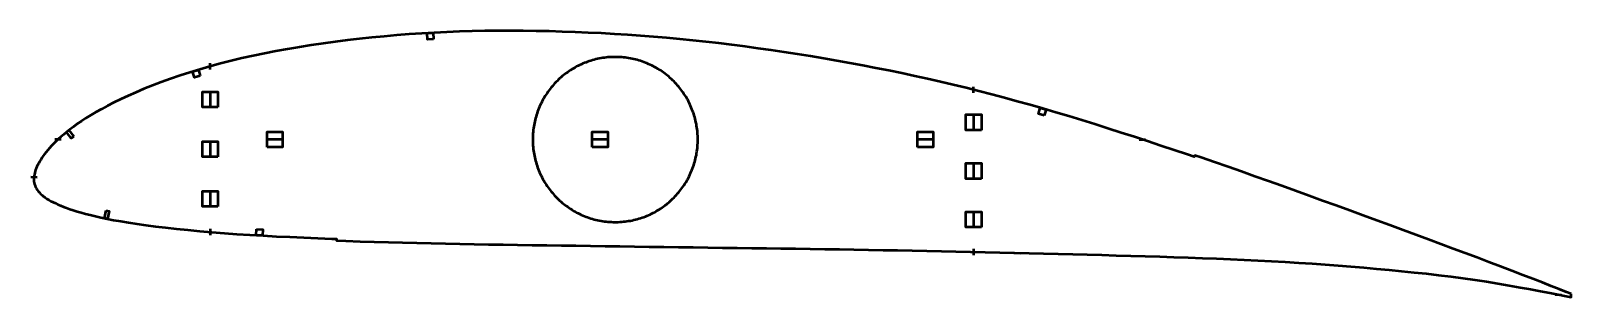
# Model space of a CAD drawing. Header units: metres. Extents: x -3 to 985, y -1 to 170.
import ezdxf

# ---------------------------------------------------------------- set-up
doc = ezdxf.new("R2010")
doc.units = ezdxf.units.M
doc.layers.add('Layer', color=1, linetype='Continuous', lineweight=50)

msp = doc.modelspace()

# ---------------------------------------------------------------- linework, layer by layer
at = {"layer": 'Layer'}
for p, q in [((111.64, 144.95), (111.64, 148.95)), ((371.64, 152.95), (371.64, 153.45)), ((111.64, 131.2), (111.64, 120.2)), ((601.64, 129.86), (601.64, 133.86)), ((601.64, 116.56), (601.64, 105.56)), ((15.99, 100), (11.99, 100)), ((111.64, 99.33), (111.64, 88.33)), ((158.66, 100), (147.66, 100)), ((318.67, 100), (318.17, 100)), ((367.42, 100), (356.42, 100)), ((424.62, 100), (425.12, 100)), ((576.17, 100), (565.17, 100)), ((707.84, 100), (711.84, 100)), ((601.64, 85.37), (601.64, 74.37)), ((0.54, 75.65), (-3.45, 75.96)), ((111.64, 67.45), (111.64, 56.45)), ((601.64, 54.17), (601.64, 43.17)), ((111.64, 42.7), (111.64, 38.7)), ((371.64, 47.05), (371.64, 46.55)), ((601.64, 29.87), (601.64, 25.87)), ((627.46, 27.41), (631.45, 27.11)), ((910.82, 29.39), (910.63, 28.93)), ((906.22, 12.72), (906.14, 12.23)), ((948.25, 15.25), (948.06, 14.79)), ((945.78, 6.8), (945.7, 6.31)), ((965.46, 3.23), (965.38, 2.73)), ((966.95, 8.11), (966.74, 7.65)), ((974.88, 0.68), (978.87, 0.37))]:
    msp.add_line(p, q, dxfattribs=at)
for points in [[(985.12, 0.95), (982.18, 2.15), (977.43, 3.99), (972.3, 6.02), (966.69, 8.2), (960.58, 10.54), (954, 13.05), (947.03, 15.72), (939.75, 18.5), (932.25, 21.36), (924.68, 24.21), (917.05, 27.04), (909.31, 29.96), (901.48, 32.93), (893.52, 35.89), (885.43, 38.88), (877.2, 41.89), (868.81, 44.97), (860.29, 48.09), (851.67, 51.24), (842.99, 54.41), (834.28, 57.58), (825.57, 60.76), (816.86, 63.92), (808.15, 67.06), (799.45, 70.19), (790.77, 73.3), (782.12, 76.38), (773.5, 79.44), (764.9, 82.45), (756.31, 85.44), (747.74, 88.4), (743.49, 89.85), (743.15, 88.86), (738.85, 90.33), (730.32, 93.21), (721.81, 96.06), (713.3, 98.87), (704.79, 101.65), (696.28, 104.4), (687.79, 107.11), (679.36, 109.78), (670.99, 112.39), (662.67, 114.94), (654.39, 117.42), (646.13, 119.83), (637.89, 122.19), (629.66, 124.49), (621.44, 126.72), (613.23, 128.9), (605.02, 131.02), (596.81, 133.07), (588.58, 135.06), (580.34, 137), (572.08, 138.89), (563.8, 140.72), (555.51, 142.5), (547.21, 144.22), (538.89, 145.88), (530.55, 147.49), (522.19, 149.05), (513.79, 150.55), (505.39, 152.01), (496.97, 153.42), (488.55, 154.78), (480.14, 156.08), (471.73, 157.32), (463.32, 158.51), (454.92, 159.64), (446.53, 160.72), (438.13, 161.73), (429.75, 162.68), (421.36, 163.58), (412.98, 164.41), (404.6, 165.19), (396.23, 165.9), (387.85, 166.55), (379.46, 167.14), (371.07, 167.67), (362.68, 168.15), (354.3, 168.56), (345.93, 168.91), (337.57, 169.2), (329.23, 169.43), (320.89, 169.6), (312.58, 169.71), (304.3, 169.75), (296.08, 169.74), (287.91, 169.65), (279.79, 169.49), (271.69, 169.24), (263.6, 168.92), (255.51, 168.52), (247.45, 168.05), (239.41, 167.51), (231.4, 166.9), (223.41, 166.21), (215.47, 165.45), (207.57, 164.62), (199.72, 163.71), (191.93, 162.72), (184.19, 161.66), (176.52, 160.53), (168.91, 159.31), (161.36, 158), (153.86, 156.62), (146.46, 155.18), (139.19, 153.68), (132.07, 152.11), (125.09, 150.46), (118.25, 148.74), (111.55, 146.93), (104.99, 145.04), (98.57, 143.08), (92.31, 141.06), (86.22, 138.97), (80.32, 136.83), (74.62, 134.65), (69.14, 132.46), (63.92, 130.26), (58.96, 128.08), (54.29, 125.91), (49.9, 123.77), (45.78, 121.65), (41.94, 119.57), (38.35, 117.54), (35.02, 115.56), (31.92, 113.64), (29.06, 111.78), (26.41, 109.98), (23.96, 108.23), (21.69, 106.52), (19.59, 104.85), (17.65, 103.24), (15.84, 101.68), (14.17, 100.17), (12.62, 98.7), (11.18, 97.27), (9.85, 95.88), (8.62, 94.53), (7.48, 93.2), (6.42, 91.92), (5.44, 90.67), (4.54, 89.44), (3.71, 88.24), (2.93, 87.07), (2.23, 85.95), (1.6, 84.85), (1.03, 83.74), (0.5, 82.65), (0.04, 81.62), (-0.36, 80.62), (-0.68, 79.61), (-0.95, 78.61), (-1.18, 77.63), (-1.35, 76.69), (-1.46, 75.74), (-1.52, 74.87), (-1.52, 73.98), (-1.45, 73.08), (-1.3, 72.18), (-1.06, 71.27), (-0.75, 70.36), (-0.36, 69.46), (0.11, 68.57), (0.67, 67.7), (1.32, 66.83), (2.05, 65.98), (2.86, 65.15), (3.75, 64.33), (4.71, 63.53), (5.76, 62.75), (6.89, 61.99), (8.12, 61.25), (9.43, 60.52), (10.85, 59.8), (12.36, 59.08), (13.98, 58.36), (15.7, 57.63), (17.53, 56.89), (19.49, 56.15), (21.58, 55.41), (23.83, 54.67), (26.25, 53.92), (28.87, 53.17), (31.69, 52.39), (34.74, 51.6), (38.03, 50.8), (41.59, 49.98), (45.46, 49.17), (49.66, 48.36), (54.23, 47.56), (59.2, 46.75), (64.57, 45.92), (70.35, 45.1), (76.52, 44.29), (83.09, 43.51), (90.05, 42.75), (97.36, 42.01), (104.96, 41.29), (112.78, 40.59), (120.76, 39.94), (128.87, 39.35), (137.13, 38.82), (145.57, 38.34), (154.17, 37.89), (162.89, 37.47), (171.72, 37.09), (180.67, 36.73), (189.7, 36.38), (192.73, 36.26), (192.7, 35.21), (198.74, 34.99), (207.82, 34.66), (216.9, 34.37), (226.01, 34.1), (235.15, 33.86), (244.34, 33.63), (253.55, 33.41), (262.75, 33.2), (271.93, 33.02), (281.14, 32.86), (290.39, 32.72), (299.68, 32.59), (308.99, 32.46), (318.33, 32.31), (327.67, 32.17), (337.04, 32.05), (346.43, 31.92), (355.82, 31.8), (365.22, 31.66), (374.62, 31.53), (384.02, 31.39), (393.42, 31.25), (402.81, 31.13), (412.21, 31.01), (421.6, 30.88), (431, 30.75), (440.41, 30.62), (449.8, 30.48), (459.2, 30.35), (468.6, 30.23), (477.99, 30.11), (487.38, 29.99), (496.75, 29.87), (506.12, 29.73), (515.48, 29.58), (524.84, 29.43), (534.2, 29.27), (543.53, 29.11), (552.86, 28.93), (562.2, 28.74), (571.55, 28.53), (580.92, 28.32), (590.3, 28.11), (599.68, 27.91), (609.06, 27.72), (618.44, 27.51), (627.81, 27.3), (637.18, 27.08), (646.55, 26.86), (655.91, 26.64), (665.25, 26.43), (674.56, 26.2), (683.86, 25.96), (693.16, 25.7), (702.47, 25.44), (711.77, 25.17), (721.03, 24.9), (730.21, 24.62), (739.33, 24.32), (748.42, 23.99), (757.46, 23.65), (766.41, 23.29), (775.27, 22.9), (784.08, 22.45), (792.87, 21.96), (801.63, 21.45), (810.31, 20.96), (818.83, 20.45), (827.17, 19.87), (835.48, 19.19), (843.8, 18.51), (852.03, 17.85), (860.15, 17.14), (868.22, 16.33), (876.28, 15.53), (884.25, 14.77), (892.11, 13.97), (899.93, 13.03), (907.79, 12.02), (915.61, 11.01), (923.23, 10), (930.69, 8.84), (938.1, 7.61), (945.38, 6.36), (952.41, 5.14), (959.1, 3.93), (965.43, 2.73), (971.36, 1.6), (976.87, 0.53), (981.95, -0.49), (985.09, -1.15)], [(424.62, 100), (424.6, 101.11), (424.57, 102.22), (424.51, 103.34), (424.43, 104.45), (424.32, 105.55), (424.2, 106.66), (424.04, 107.76), (423.87, 108.86), (423.67, 109.96), (423.45, 111.05), (423.21, 112.13), (422.94, 113.21), (422.65, 114.29), (422.34, 115.36), (422.01, 116.42), (421.65, 117.47), (421.27, 118.52), (420.87, 119.56), (420.45, 120.59), (420.01, 121.61), (419.54, 122.62), (419.05, 123.62), (418.55, 124.61), (418.02, 125.59), (417.47, 126.56), (416.9, 127.51), (416.32, 128.46), (415.71, 129.39), (415.08, 130.31), (414.43, 131.22), (413.77, 132.11), (413.08, 132.99), (412.38, 133.85), (411.66, 134.7), (410.92, 135.53), (410.17, 136.35), (409.39, 137.15), (408.61, 137.93), (407.8, 138.7), (406.98, 139.45), (406.14, 140.19), (405.29, 140.9), (404.42, 141.6), (403.54, 142.28), (402.64, 142.94), (401.74, 143.58), (400.81, 144.2), (399.88, 144.81), (398.93, 145.39), (397.97, 145.95), (397, 146.5), (396.01, 147.02), (395.02, 147.52), (394.02, 148), (393, 148.46), (391.98, 148.9), (390.95, 149.31), (389.91, 149.71), (388.86, 150.08), (387.8, 150.43), (386.74, 150.76), (385.67, 151.07), (384.59, 151.35), (383.51, 151.61), (382.42, 151.85), (381.33, 152.06), (380.23, 152.25), (379.13, 152.42), (378.03, 152.57), (376.92, 152.69), (375.81, 152.79), (374.7, 152.87), (373.59, 152.92), (372.48, 152.95), (371.37, 152.95), (370.25, 152.94), (369.14, 152.9), (368.03, 152.83), (366.92, 152.74), (365.81, 152.63), (364.71, 152.5), (363.61, 152.34), (362.51, 152.16), (361.41, 151.96), (360.32, 151.73), (359.24, 151.48), (358.16, 151.21), (357.09, 150.92), (356.02, 150.6), (354.96, 150.26), (353.91, 149.9), (352.86, 149.51), (351.82, 149.11), (350.8, 148.68), (349.78, 148.23), (348.77, 147.76), (347.77, 147.27), (346.78, 146.76), (345.8, 146.23), (344.84, 145.67), (343.88, 145.1), (342.94, 144.51), (342.01, 143.89), (341.1, 143.26), (340.19, 142.61), (339.31, 141.94), (338.43, 141.25), (337.57, 140.55), (336.73, 139.82), (335.9, 139.08), (335.08, 138.32), (334.29, 137.54), (333.51, 136.75), (332.74, 135.94), (332, 135.12), (331.27, 134.28), (330.55, 133.42), (329.86, 132.55), (329.19, 131.66), (328.53, 130.76), (327.89, 129.85), (327.28, 128.93), (326.68, 127.99), (326.1, 127.04), (325.54, 126.07), (325, 125.1), (324.49, 124.12), (323.99, 123.12), (323.51, 122.11), (323.06, 121.1), (322.63, 120.07), (322.22, 119.04), (321.83, 118), (321.46, 116.94), (321.11, 115.89), (320.79, 114.82), (320.49, 113.75), (320.21, 112.67), (319.96, 111.59), (319.73, 110.5), (319.52, 109.41), (319.33, 108.31), (319.17, 107.21), (319.03, 106.11), (318.91, 105), (318.82, 103.89), (318.75, 102.78), (318.7, 101.67), (318.68, 100.56), (318.68, 99.44), (318.7, 98.33), (318.75, 97.22), (318.82, 96.11), (318.91, 95), (319.03, 93.89), (319.17, 92.79), (319.33, 91.69), (319.52, 90.59), (319.73, 89.5), (319.96, 88.41), (320.21, 87.33), (320.49, 86.25), (320.79, 85.18), (321.11, 84.11), (321.46, 83.06), (321.83, 82), (322.22, 80.96), (322.63, 79.93), (323.06, 78.9), (323.51, 77.89), (323.99, 76.88), (324.49, 75.88), (325, 74.9), (325.54, 73.93), (326.1, 72.96), (326.68, 72.01), (327.28, 71.07), (327.89, 70.15), (328.53, 69.24), (329.19, 68.34), (329.86, 67.45), (330.55, 66.58), (331.27, 65.72), (332, 64.88), (332.74, 64.06), (333.51, 63.25), (334.29, 62.46), (335.08, 61.68), (335.9, 60.92), (336.73, 60.18), (337.57, 59.45), (338.43, 58.75), (339.31, 58.06), (340.19, 57.39), (341.1, 56.74), (342.01, 56.11), (342.94, 55.49), (343.88, 54.9), (344.84, 54.33), (345.8, 53.77), (346.78, 53.24), (347.77, 52.73), (348.77, 52.24), (349.78, 51.77), (350.8, 51.32), (351.82, 50.89), (352.86, 50.49), (353.91, 50.1), (354.96, 49.74), (356.02, 49.4), (357.09, 49.08), (358.16, 48.79), (359.24, 48.52), (360.32, 48.27), (361.41, 48.04), (362.51, 47.84), (363.61, 47.66), (364.71, 47.5), (365.81, 47.37), (366.92, 47.26), (368.03, 47.17), (369.14, 47.1), (370.25, 47.06), (371.37, 47.05), (372.48, 47.05), (373.59, 47.08), (374.7, 47.13), (375.81, 47.21), (376.92, 47.31), (378.03, 47.43), (379.13, 47.58), (380.23, 47.75), (381.33, 47.94), (382.42, 48.15), (383.51, 48.39), (384.59, 48.65), (385.67, 48.93), (386.74, 49.24), (387.8, 49.57), (388.86, 49.92), (389.91, 50.29), (390.95, 50.69), (391.98, 51.1), (393, 51.54), (394.02, 52), (395.02, 52.48), (396.01, 52.98), (397, 53.5), (397.97, 54.05), (398.93, 54.61), (399.88, 55.19), (400.81, 55.8), (401.74, 56.42), (402.64, 57.06), (403.54, 57.72), (404.42, 58.4), (405.29, 59.1), (406.14, 59.81), (406.98, 60.55), (407.8, 61.3), (408.61, 62.07), (409.39, 62.85), (410.17, 63.65), (410.92, 64.47), (411.66, 65.3), (412.38, 66.15), (413.08, 67.01), (413.77, 67.89), (414.43, 68.78), (415.08, 69.69), (415.71, 70.61), (416.32, 71.54), (416.9, 72.49), (417.47, 73.44), (418.02, 74.41), (418.55, 75.39), (419.05, 76.38), (419.54, 77.38), (420.01, 78.39), (420.45, 79.41), (420.87, 80.44), (421.27, 81.48), (421.65, 82.53), (422.01, 83.58), (422.34, 84.64), (422.65, 85.71), (422.94, 86.79), (423.21, 87.87), (423.45, 88.95), (423.67, 90.04), (423.87, 91.14), (424.04, 92.24), (424.2, 93.34), (424.32, 94.45), (424.43, 95.55), (424.51, 96.66), (424.57, 97.78), (424.6, 98.89), (424.62, 100)]]:
    msp.add_lwpolyline(points, close=True, dxfattribs=at)
for points in [[(255.09, 164.49), (251.09, 164.26), (250.86, 168.25), (254.86, 168.48), (255.09, 164.49)], [(105.33, 140.96), (101.51, 139.8), (100.34, 143.62), (104.16, 144.79), (105.33, 140.96)], [(116.64, 120.7), (106.64, 120.7), (106.64, 130.7), (116.64, 130.7), (116.64, 120.7)], [(647, 115.41), (643.16, 116.54), (644.28, 120.37), (648.12, 119.25), (647, 115.41)], [(606.64, 106.06), (596.64, 106.06), (596.64, 116.06), (606.64, 116.06), (606.64, 106.06)], [(24.1, 102.05), (22.54, 100.8), (19.43, 104.72), (21, 105.97), (24.1, 102.05)], [(148.16, 95), (148.16, 105), (158.16, 105), (158.16, 95), (148.16, 95)], [(356.92, 95), (356.92, 105), (366.92, 105), (366.92, 95), (356.92, 95)], [(565.67, 95), (565.67, 105), (575.67, 105), (575.67, 95), (565.67, 95)], [(116.64, 88.83), (106.64, 88.83), (106.64, 98.83), (116.64, 98.83), (116.64, 88.83)], [(606.64, 74.87), (596.64, 74.87), (596.64, 84.87), (606.64, 84.87), (606.64, 74.87)], [(116.64, 56.95), (106.64, 56.95), (106.64, 66.95), (116.64, 66.95), (116.64, 56.95)], [(44.95, 54.39), (46.9, 53.98), (45.87, 49.08), (43.92, 49.5), (44.95, 54.39)], [(606.64, 43.67), (596.64, 43.67), (596.64, 53.67), (606.64, 53.67), (606.64, 43.67)], [(141.46, 42.58), (145.46, 42.35), (145.23, 38.36), (141.24, 38.58), (141.46, 42.58)]]:
    msp.add_lwpolyline(points, dxfattribs=at)

doc.saveas('drawing.dxf')
